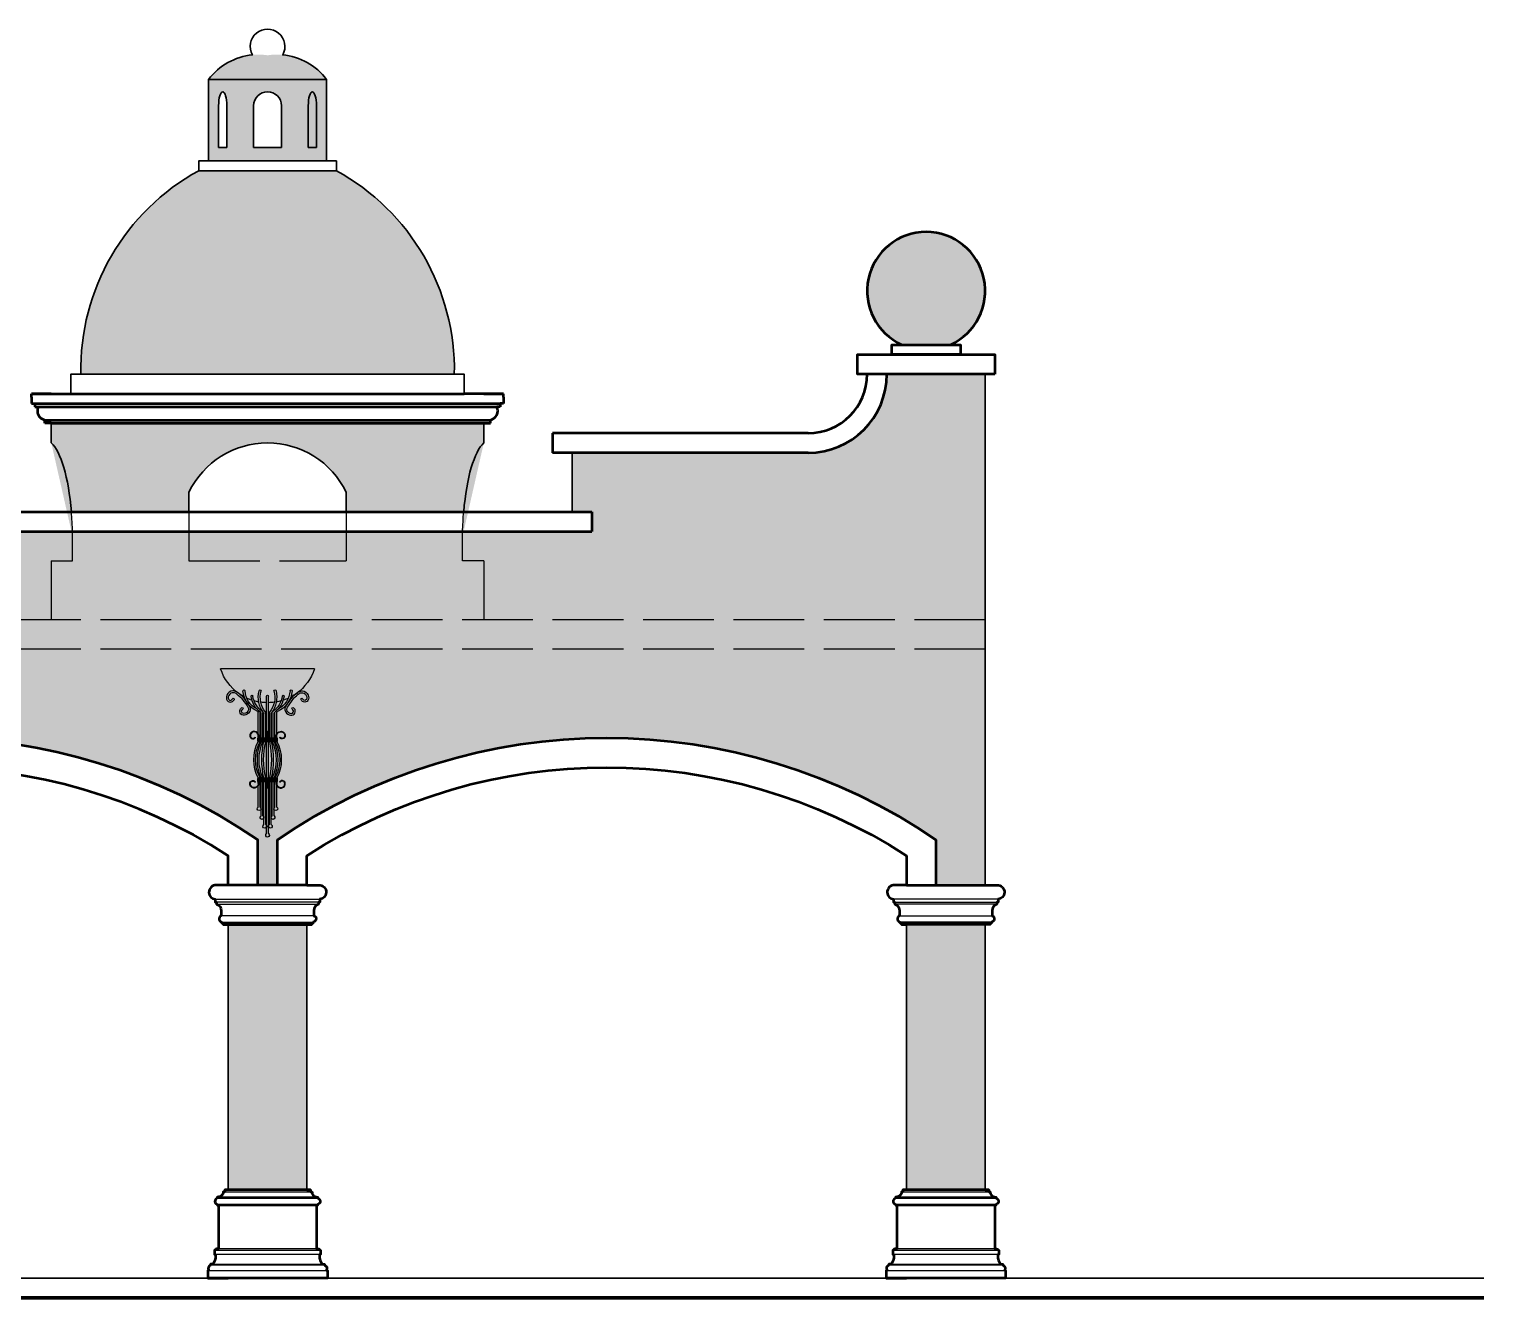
# Model space of a CAD drawing. Header units: metres. Extents: x -109 to 591, y -5 to 592.
# Drawn here: x 449.57 to 456.97, y 6.57 to 13.03 of the extents above; entities that cross this region are included whole.
import ezdxf

# ---------------------------------------------------------------- set-up
doc = ezdxf.new("R2010")
doc.units = ezdxf.units.M
doc.header["$LTSCALE"] = 0.03
doc.linetypes.add('ACAD_ISO02W100', pattern=[15, 12, -3])
for name, color, linetype, lineweight in [('HATCH SECCION', 8, 'Continuous', 5), ('Moldura con Espesor', 43, 'Continuous', 50), ('Muro', 7, 'Continuous', 70), ('Muro bajo', 7, 'Continuous', 30)]:
    doc.layers.add(name, color=color, linetype=linetype, lineweight=lineweight)
for name, color, linetype in [('Luminaria', 7, 'Continuous'), ('MOLDURA', 43, 'Continuous'), ('Proyeccion', 8, 'ACAD_ISO02W100')]:
    doc.layers.add(name, color=color, linetype=linetype)

# ---------------------------------------------------------------- blocks, each defined once
blk = doc.blocks.new('A$C18BB4888')
for p, q in [((5.941416247878806e-09, 1.153638934772388), (0.6442823249509786, 1.153638934772417)), ((0.3157911654461998, 0.680884239960335), (0.3157911654462566, 0.9666513198955329)), ((0.3284911654461951, 0.680884239960335), (0.3284911654462235, 0.9666513198955329)), ((0.2586411654462779, 0.7082343988385702), (0.2586411654463063, 0.8560377180292562)), ((0.27134116544633, 0.680884239960335), (0.27134116544633, 0.8572287904209617)), ((0.2776911654462992, 0.680884239960335), (0.2776911654462708, 0.8492372710784366)), ((0.2903911654462945, 0.6808842399603208), (0.2903911654462661, 0.8557785286315891)), ((0.2967411654462921, 0.6808842399603208), (0.2967411654462637, 0.8474928180446)), ((0.3094411654463158, 0.680884239960335), (0.309441165446259, 0.8519260237832498)), ((0.3348411654462211, 0.680884239960335), (0.3348411654462211, 0.8519260237833208)), ((0.347541165446188, 0.680884239960335), (0.347541165446188, 0.8474928180446852)), ((0.3538911654461572, 0.680884239960335), (0.3538911654461288, 0.8557724683408878)), ((0.366591165446124, 0.680884239960335), (0.366591165446124, 0.8492345255935589)), ((0.3729411654460932, 0.680884239960335), (0.3729411654460648, 0.8572285804600028)), ((0.3856411654460885, 0.7082343988383002), (0.3856411654460885, 0.8560377180292562)), ((0.3189661654462839, 0.6758256961918789), (0.3189661654462839, 0.7226350565145196)), ((0.3253161654462247, 0.6758256961918789), (0.3253161654462531, 0.7226350565145196)), ((0.2586411654462779, 0.680884239960335), (0.2586411654462779, 0.6946195137443425)), ((0.3189661654463123, 0.680884239960335), (0.2586411654463348, 0.6808842399603492)), ((0.3192406886230401, 0.6745342399603373), (0.2586411654463348, 0.6745342399603516)), ((0.3856411654461738, 0.6681842399603397), (0.2586411654463348, 0.6681842399603539)), ((0.3856411654461738, 0.6618342399603421), (0.2586411654463348, 0.6618342399603563)), ((0.3856411654461738, 0.6554842399603444), (0.2586411654463348, 0.6554842399603587)), ((0.3157911654461998, 0.4054842399603444), (0.3157911654461998, 0.6554842399603444)), ((0.3856411654461738, 0.6745342399603373), (0.3250416422694684, 0.6745342399603373)), ((0.3856411654461738, 0.680884239960335), (0.3253161654462247, 0.680884239960335)), ((0.3284911654461951, 0.4054842399603444), (0.3284911654461951, 0.6554842399603444)), ((0.3856411654460885, 0.680884239960335), (0.3856411654460885, 0.6946195137433904)), ((0.3856411654461738, 0.4054842399603444), (0.2586411654463348, 0.4054842399603302)), ((0.3856411654461738, 0.3991342399603468), (0.2586411654463348, 0.3991342399603326)), ((0.3856411654461738, 0.3927842399603492), (0.2586411654463348, 0.392784239960335)), ((0.3192406886230401, 0.3864342399603373), (0.2586411654463348, 0.3864342399603373)), ((0.2586411654463632, 0.3663489661770143), (0.2586411654463632, 0.3800842399603539)), ((0.3189661654463123, 0.3800842399603539), (0.2586411654463348, 0.3800842399603397)), ((0.2586411654463348, 0.2054842399603416), (0.2586411654463632, 0.3527340810823034)), ((0.2713411654462732, 0.2057290956440454), (0.27134116544633, 0.3800842399603539)), ((0.2776911654462992, 0.1454842399603393), (0.2776911654463277, 0.3800842399603539)), ((0.2903911654462092, 0.1457290956440289), (0.2903911654462945, 0.3800842399603539)), ((0.2967411654462637, 0.08548423996019494), (0.2967411654462637, 0.3800842399603539)), ((0.3094411654461737, 0.08572909564406928), (0.309441165446259, 0.3800842399603539)), ((0.3157911654462282, 0.02397226584660928), (0.3157911654461998, 0.3800842399603397)), ((0.3189661654462839, 0.3851427837288099), (0.3189661654462839, 0.3383334234061692)), ((0.3856411654461738, 0.3864342399603515), (0.3250416422694684, 0.3864342399603373)), ((0.3253161654462247, 0.3851427837288099), (0.3253161654462531, 0.3383334234061692)), ((0.3856411654461738, 0.3800842399603539), (0.3253161654462247, 0.3800842399603539)), ((0.3284911654461666, 0.02372741016290547), (0.3284911654461951, 0.3800842399603539)), ((0.3348411654461643, 0.08572909564404085), (0.3348411654462211, 0.3800842399603539)), ((0.3475411654461595, 0.08548423996035126), (0.3475411654462164, 0.3800842399603539)), ((0.3538911654461572, 0.1457290956440289), (0.3538911654461856, 0.3800842399603539)), ((0.3665911654460956, 0.1454842399602541), (0.3665911654460672, 0.3800842399603539)), ((0.3729411654461217, 0.205239384276652), (0.3729411654461217, 0.3800842399603539)), ((0.3856411654460601, 0.3663489661774832), (0.3856411654460601, 0.3800842399603539)), ((0.3856411654460601, 0.2054842399603416), (0.3856411654460601, 0.3527340810824882))]:
    blk.add_line(p, q)
for centre, radius, start, end in [((0.3221411654461974, 1.261855929456814), 0.3398320829256913, 198.5687629645578, 234.3147334475291), ((0.3221411654461974, 1.261855929456814), 0.3398320829256913, 305.6852665528232, 341.4312370354483), ((0.1604782917100067, 1.002711855103939), 0.00720887599450748, 3.953150250833259e-09, 190.5567208375564), ((0.3224818113387187, 1.017678757038837), 0.1698730201829537, 185.0546795659456, 246.5261884915437), ((0.3189925297638752, 1.013296739568034), 0.1516751540860333, 184.0017269750874, 242.2596000288567), ((0.4391885322619657, 0.960451822292157), 0.1804667659680022, 166.4572552969691, 217.1846545555153), ((0.2712436931279001, 1.002711855103925), 0.007504137054723969, 1.085030820355413e-10, 179.9999999996745), ((0.4331255685438009, 0.9571887957607856), 0.1609497904113962, 163.5702141860079, 218.9798956931044), ((0.2111567623486508, 0.9571887957607856), 0.1609497904113962, 321.0201043068956, 16.42978581399213), ((0.2050937986304859, 0.960451822292157), 0.1804667659680022, 322.8153454444847, 13.54274470303094), ((0.3730386377645516, 1.002711855103925), 0.007504137054723969, 3.25517704797266e-10, 179.9999999998915), ((0.321800519553733, 1.017678757038837), 0.1698730201829537, 293.4738115084563, 354.9453204340544), ((0.3252898011285765, 1.013296739568034), 0.1516751540860333, 297.7403999711433, 355.9982730249126), ((0.483804039182445, 1.002711855103939), 0.00720887599450748, 349.4432791624436, 179.9999999960469), ((0.08716769233575405, 0.9460678826952176), 0.006350000000007872, 326.6963731569064, 146.6963731564606), ((0.3221411654461974, 1.261855929456814), 0.3398320829256913, 234.3147334613965, 241.8933101000513), ((0.3221411654461974, 1.261855929456814), 0.3398320829256913, 245.0933860711731, 251.5800995590389), ((0.3745171641888021, 0.9887979250837162), 0.1672082525604495, 187.6111472735601, 233.5289539814255), ((0.2150430328098309, 0.9666513198955329), 0.006203685232579842, 0, 187.9062533990726), ((0.3757385543130738, 0.9899786381286617), 0.1561863981191126, 188.5895863590193, 235.6566639987963), ((0.3221411654461974, 1.261855929456814), 0.3398320829256913, 254.1904612983764, 259.8029711200484), ((0.3221411654461974, 1.261855929456814), 0.3398320829256913, 262.1178369849101, 268.9293260006799), ((0.3221411654462258, 0.9666513198955471), 0.006349999999969214, 0, 180), ((0.3221411654461974, 1.261855929456814), 0.3398320829256913, 271.0706739993298, 277.8821630150899), ((0.2685437765793779, 0.9899786381286617), 0.1561863981191126, 304.3433360012037, 351.4104136409807), ((0.2697651667036496, 0.9887979250837162), 0.1672082525604495, 306.4710460185745, 352.3888527264399), ((0.3221411654461974, 1.261855929456814), 0.3398320829256913, 280.1495124837722, 285.8095387016236), ((0.4292392980826207, 0.9666513198955329), 0.006203685232579842, 352.0937466009274, 180), ((0.3221411654462543, 1.261855929456814), 0.3398320829256913, 288.4199004409611, 294.7854935241788), ((0.3221411654462543, 1.261855929456814), 0.3398320829256913, 298.1066898999487, 305.6852665386035), ((0.3221411654461974, 1.261855929456814), 0.3398320829256913, 300.9037063436215, 305.6852665388388), ((0.5571146385567545, 0.9460678826952176), 0.006350000000007872, 33.30362684353939, 213.3036268430936), ((0.148579207581065, 0.8823007172383086), 0.006350000000007872, 311.6579878855268, 131.6579878850812), ((0.2522911654463087, 0.8560377180292562), 0.00635, 0, 66.56794365578162), ((0.2713411654463016, 0.8492372710784366), 0.00635, 0, 53.41541240985806), ((0.2840411654462685, 0.8557785286315891), 0.00635, 0, 55.63082469191292), ((0.2903911654462661, 0.8474928180446), 0.00635, 0, 37.74864273231748), ((0.3030911654462329, 0.8519260237832498), 0.00635, 0, 39.2500432747249), ((0.3411911654462187, 0.8519260237833208), 0.00635, 140.7499567252751, 180), ((0.3538911654461856, 0.8474928180446852), 0.00635, 142.2513572677839, 180), ((0.3602411654461264, 0.8557724683408878), 0.00635, 124.3933881745732, 180), ((0.3729411654461217, 0.8492345255935589), 0.00635, 126.6076776479176, 180), ((0.3919911654460861, 0.8560377180292562), 0.00635, 113.4320563442184, 180), ((0.4957031233114435, 0.8823007172383086), 0.006350000000007872, 48.34201211491884, 228.3420121144732), ((0.3221411654462543, 0.7226350565145196), 0.003174999999998818, 0, 180), ((0.4960354717712221, 0.5304842399603444), 0.2682928561767429, 152.2309467524051, 207.7690532475949), ((0.2365016100771982, 0.682567942671767), 0.002011842997613652, 316.0456920737553, 130.8648041237182), ((0.4960354717712221, 0.5304842399603444), 0.2571235720326722, 150.9123144672884, 209.0876855327033), ((0.5694822368816688, 0.5304842399603587), 0.3174382292185378, 156.8102546870692, 203.1897453129355), ((0.2586411654463063, 0.6777092399603504), 0.003174999999998818, 89.9999999994871, 270), ((0.2586411654463063, 0.6713592399603527), 0.003174999999998818, 90.00000000000001, 270.0000000005129), ((0.2586411654463063, 0.6650092399603551), 0.003174999999998818, 89.9999999994871, 270), ((0.2586411654463063, 0.6586592399603575), 0.003174999999998818, 90, 270.0000000005129), ((0.5694822368816688, 0.5304842399603587), 0.3058052094944161, 155.8732287341902, 204.1267712658097), ((0.8597006256090083, 0.5304842399603018), 0.5766700562598261, 167.4810952189992, 192.5189047809918), ((0.8597006256090083, 0.5304842399603018), 0.5642787196929628, 167.2015725619619, 192.7984274380263), ((0.3221411654462543, 0.6758256961918789), 0.003174999999998818, 180, 0), ((-0.2154182947164998, 0.5304842399603018), 0.5642787196929628, 347.2015725619738, 12.79842743803814), ((-0.2154182947164998, 0.5304842399603018), 0.5766700562598261, 347.4810952190081, 12.51890478100076), ((0.07480009401083976, 0.5304842399603587), 0.3058052094944161, 335.8732287341903, 24.12677126580975), ((0.07480009401083976, 0.5304842399603587), 0.3174382292185378, 336.8102546870645, 23.18974531293081), ((0.1482468591212864, 0.5304842399603444), 0.2571235720325907, 330.9123144672373, 29.08768553275987), ((0.3856411654462022, 0.6777092399603504), 0.003174999999998818, 270, 90.00000000051288), ((0.3856411654462022, 0.6713592399603527), 0.003174999999998818, 269.9999999994872, 89.99999999999999), ((0.3856411654462022, 0.6650092399603551), 0.003174999999998818, 270, 90.00000000051288), ((0.3856411654462022, 0.6586592399603575), 0.003174999999998818, 269.9999999994872, 90), ((0.1482468591212864, 0.5304842399603444), 0.2682928561767429, 332.2309467524051, 27.76905324759487), ((0.4077807208153104, 0.682567942671767), 0.002011842997613652, 49.13519587628181, 223.9543079262447), ((0.2586411654463063, 0.4023092399603314), 0.003174999999998818, 89.9999999994871, 270), ((0.3856411654462022, 0.4023092399603314), 0.003174999999998818, 270, 90.00000000051287), ((0.2365016100771982, 0.3784005372489219), 0.002011842997613652, 229.1351958762818, 43.95430792624474), ((0.2586411654463063, 0.3959592399603338), 0.003174999999998818, 90.00000000000001, 270.0000000005129), ((0.2586411654463063, 0.3896092399603361), 0.003174999999998818, 89.9999999994871, 270), ((0.2586411654463063, 0.3832592399603385), 0.003174999999998818, 90.00000000000001, 270.0000000005129), ((0.3221411654462543, 0.3851427837288099), 0.003174999999998818, 0, 180), ((0.3221411654462543, 0.3383334234061692), 0.003174999999998818, 180, 0), ((0.3856411654462022, 0.3959592399603338), 0.003174999999998818, 269.9999999994872, 90.00000000000001), ((0.3856411654462022, 0.3896092399603361), 0.003174999999998818, 270, 90.00000000051287), ((0.3856411654462022, 0.3832592399603385), 0.003174999999998818, 269.9999999994872, 90.00000000000001), ((0.4077807208153104, 0.3784005372489219), 0.002011842997613652, 136.0456920737553, 310.8648041237182), ((0.2652133273686843, 0.1940837316308546), 0.01315921359750405, 119.9625770768719, 62.24647164042638), ((0.3795133273684712, 0.1938388759471508), 0.01315921359750405, 119.9625770768719, 62.24647164042638), ((0.2842633273686488, 0.1340837316308381), 0.01315921359750405, 119.9625770768719, 62.24647164042638), ((0.3600190035237176, 0.1340837316308381), 0.01315921359750405, 117.7535283595736, 60.03742292312806), ((0.3033133273686133, 0.07408373163086424), 0.01315921359750405, 119.9625770768719, 62.24647164042638), ((0.3219190035237887, 0.01232690183341845), 0.01315921359750405, 117.7535283595736, 60.03742292312806), ((0.3409690035237816, 0.07408373163086424), 0.01315921359750405, 117.7535283595736, 60.03742292312806)]:
    blk.add_arc(centre, radius, start, end)
for points, knots in [([(0.1515550437732145, 0.96241990342142), (0.1136018127011198, 0.9967292011451008), (0.09802903859667822, 1.004641164639352), (0.06573883055162355, 1.001724029145961), (0.04953090836585261, 0.9899794768513317), (0.03815790746790526, 0.962485438801238), (0.03716471949903166, 0.9488390293660984), (0.05098273875913151, 0.9282017061058667), (0.06488340122626823, 0.9233462630876801), (0.08443720960619316, 0.9301782772235754), (0.08954596431354389, 0.9381230669960985), (0.09247484838599007, 0.942581251849063)], [0.1250460074207865, 0.1250460074207865, 0.1250460074207865, 0.1250460074207865, 0.1563528944473598, 0.1563528944473598, 0.1927495092456728, 0.1927495092456728, 0.2170838350303426, 0.2170838350303426, 0.2339431081285127, 0.2339431081285127, 0.2493057313479559, 0.2493057313479559, 0.2493057313479559, 0.2493057313479559]), ([(0.492727287119294, 0.96241990342142), (0.5306805181913887, 0.9967292011451008), (0.5462532922958303, 1.004641164639352), (0.578543500340885, 1.001724029145961), (0.5947514225266559, 0.9899794768513317), (0.6061244234246033, 0.962485438801238), (0.6071176113934769, 0.9488390293660984), (0.593299592133377, 0.9282017061058667), (0.5793989296662403, 0.9233462630876801), (0.5598451212863154, 0.9301782772235754), (0.5547363665789646, 0.9381230669960985), (0.5518074825065185, 0.942581251849063)], [0.1250460074207865, 0.1250460074207865, 0.1250460074207865, 0.1250460074207865, 0.1563528944473598, 0.1563528944473598, 0.1927495092456728, 0.1927495092456728, 0.2170838350303426, 0.2170838350303426, 0.2339431081285127, 0.2339431081285127, 0.2493057313479559, 0.2493057313479559, 0.2493057313479559, 0.2493057313479559]), ([(0.1428957241741671, 0.9526315828639156), (0.1096046027885507, 0.9812062862047668), (0.0983168581466316, 0.9923950112040671), (0.06571408540600032, 0.9915442069602847), (0.04636231561141813, 0.9603568502952129), (0.05866261594192679, 0.9369218117337965), (0.0745676842982732, 0.9384537388235543), (0.07926902279049841, 0.9456098554657757), (0.08186053628534751, 0.9495545135413437)], [0.1248612057614942, 0.1248612057614942, 0.1248612057614942, 0.1248612057614942, 0.1381195632415915, 0.1693141389976421, 0.2085551819168633, 0.2246462057080703, 0.2357126889454584, 0.2493057313479559, 0.2493057313479559, 0.2493057313479559, 0.2493057313479559]), ([(0.1515550437732145, 0.96241990342142), (0.190909248874874, 0.9138381115399881), (0.2012216864926017, 0.8909823188730428), (0.2067582582289731, 0.8691858088967166), (0.1974932643288128, 0.8514434545373462), (0.171943422427745, 0.8361963939499901), (0.1585861287060482, 0.8332309905632087), (0.1361601120507032, 0.843903878859777), (0.1293364967029902, 0.8569515613173735), (0.1332549419661859, 0.877290529482778), (0.140373148261574, 0.883499410084454), (0.1443584724129607, 0.8870449658238897)], [0.1396701863843539, 0.1396701863843539, 0.1396701863843539, 0.1396701863843539, 0.1563528944473598, 0.1563528944473598, 0.1927495092456728, 0.1927495092456728, 0.2170838350303426, 0.2170838350303426, 0.2339431081285127, 0.2339431081285127, 0.2493057313479559, 0.2493057313479559, 0.2493057313479559, 0.2493057313479559]), ([(0.1428957241741671, 0.9526315828639156), (0.1937950910980533, 0.8864923097550843), (0.1930704298664239, 0.8646262445966215), (0.1686453623954378, 0.8440044668260072), (0.1436718356636106, 0.8527692476659183), (0.1428765799811913, 0.8687281188173586), (0.1492736777743744, 0.8744193163046816), (0.1527999427491125, 0.8775564686528696)], [0.1492872402351121, 0.1492872402351121, 0.1492872402351121, 0.1492872402351121, 0.1693141389976421, 0.2085551819168633, 0.2246462057080703, 0.2357126889454584, 0.2493057313479559, 0.2493057313479559, 0.2493057313479559, 0.2493057313479559]), ([(0.492727287119294, 0.96241990342142), (0.4533730820176345, 0.9138381115399881), (0.4430606443999068, 0.8909823188730428), (0.4375240726635354, 0.8691858088967166), (0.4467890665636958, 0.8514434545373462), (0.4723389084647636, 0.8361963939499901), (0.4856962021864604, 0.8332309905632087), (0.5081222188418053, 0.843903878859777), (0.5149458341895183, 0.8569515613173735), (0.5110273889263226, 0.877290529482778), (0.5039091826309345, 0.883499410084454), (0.4999238584795478, 0.8870449658238897)], [0.1396701863843539, 0.1396701863843539, 0.1396701863843539, 0.1396701863843539, 0.1563528944473598, 0.1563528944473598, 0.1927495092456728, 0.1927495092456728, 0.2170838350303426, 0.2170838350303426, 0.2339431081285127, 0.2339431081285127, 0.2493057313479559, 0.2493057313479559, 0.2493057313479559, 0.2493057313479559]), ([(0.5013866067183415, 0.9526315828639156), (0.4504872397944553, 0.8864923097550843), (0.4512119010260847, 0.8646262445966215), (0.4756369684970707, 0.8440044668260072), (0.5006104952288979, 0.8527692476659183), (0.5014057509113172, 0.8687281188173586), (0.4950086531181341, 0.8744193163046816), (0.4914823881433961, 0.8775564686528696)], [0.1492872402351121, 0.1492872402351121, 0.1492872402351121, 0.1492872402351121, 0.1693141389976421, 0.2085551819168633, 0.2246462057080703, 0.2357126889454584, 0.2493057313479559, 0.2493057313479559, 0.2493057313479559, 0.2493057313479559]), ([(0.5013866067183415, 0.9526315828639156), (0.5346777281039579, 0.9812062862047668), (0.5459654727458769, 0.9923950112040671), (0.5785682454865082, 0.9915442069602847), (0.5979200152810904, 0.9603568502952129), (0.5856197149505817, 0.9369218117337965), (0.5697146465942353, 0.9384537388235543), (0.5650133081020101, 0.9456098554657757), (0.562421794607161, 0.9495545135413437)], [0.1248612057614942, 0.1248612057614942, 0.1248612057614942, 0.1248612057614942, 0.1381195632415915, 0.1693141389976421, 0.2085551819168633, 0.2246462057080703, 0.2357126889454584, 0.2493057313479559, 0.2493057313479559, 0.2493057313479559, 0.2493057313479559]), ([(0.2060780198707732, 0.7133645174296817), (0.2034261328556113, 0.709901522701756), (0.2014819964137189, 0.7059261792346376), (0.199962034419201, 0.6991517649224477), (0.1998167875117645, 0.6964803060591862), (0.2010145370422833, 0.6891779571780035)], [0.9483070269723219, 0.9483070269723219, 0.9483070269723219, 0.9483070269723219, 0.981958891346564, 0.981958891346564, 1.002496833477498, 1.002496833477498, 1.002496833477498, 1.002496833477498]), ([(0.2629038712727549, 0.6808842399603492), (0.2638790564908504, 0.6906830219052154), (0.2627515227115396, 0.7011534421459373), (0.2516789104410009, 0.7206202241201822), (0.2390441990808938, 0.7271381705444924), (0.2201589173942295, 0.7248012181507022), (0.2139956784485264, 0.7215729869514149), (0.2060780198707732, 0.7133645174296817)], [0.7004777115061076, 0.7004777115061076, 0.7004777115061076, 0.7004777115061076, 0.7876598202077238, 0.7876598202077238, 0.8848093557771439, 0.8848093557771439, 0.936097768404152, 0.936097768404152, 0.936097768404152, 0.936097768404152]), ([(0.2588667733453747, 0.6808842399605339), (0.2593495534090096, 0.6853539269313416), (0.2593833893402859, 0.6979332479741487), (0.2499134533346705, 0.7208202388557083), (0.225052297226199, 0.7240763629344826), (0.2142470951930022, 0.7163962407750688), (0.2089641828026743, 0.7106352321611098)], [0.6992514118858363, 0.6992514118858363, 0.6992514118858363, 0.6992514118858363, 0.7420628813958074, 0.8201826871520215, 0.9085975977620355, 0.9356141060679639, 0.9356141060679639, 0.9356141060679639, 0.9356141060679639]), ([(0.3813784596197536, 0.6808842399603492), (0.3804032744016581, 0.6906830219052154), (0.381530808180969, 0.7011534421459373), (0.3926034204515076, 0.7206202241201822), (0.4052381318116147, 0.7271381705444924), (0.424123413498279, 0.7248012181507022), (0.4302866524439821, 0.7215729869514149), (0.4382043110217353, 0.7133645174296817)], [0.7004777115061076, 0.7004777115061076, 0.7004777115061076, 0.7004777115061076, 0.7876598202077238, 0.7876598202077238, 0.8848093557771439, 0.8848093557771439, 0.936097768404152, 0.936097768404152, 0.936097768404152, 0.936097768404152]), ([(0.3854155575471339, 0.6808842399605339), (0.384932777483499, 0.6853539269313416), (0.3848989415522226, 0.6979332479741487), (0.394368877557838, 0.7208202388557083), (0.4192300336663095, 0.7240763629344826), (0.4300352356995063, 0.7163962407750688), (0.4353181480898343, 0.7106352321611098)], [0.6992514118858363, 0.6992514118858363, 0.6992514118858363, 0.6992514118858363, 0.7420628813958074, 0.8201826871520215, 0.9085975977620355, 0.9356141060679639, 0.9356141060679639, 0.9356141060679639, 0.9356141060679639]), ([(0.4382043110217353, 0.7133645174296817), (0.4408561980368972, 0.709901522701756), (0.4428003344787896, 0.7059261792346376), (0.4443202964733075, 0.6991517649224477), (0.4444655433807441, 0.6964803060591862), (0.4432677938502252, 0.6891779571780035)], [0.9483070269723219, 0.9483070269723219, 0.9483070269723219, 0.9483070269723219, 0.981958891346564, 0.981958891346564, 1.002496833477498, 1.002496833477498, 1.002496833477498, 1.002496833477498]), ([(0.2010145370422265, 0.6891779571780035), (0.2024829084807607, 0.6842662105054558), (0.205461517377671, 0.6797827275007648), (0.2149028396799508, 0.6731602415078157), (0.2217871639864484, 0.6714510586213862), (0.2319290637549329, 0.6752821536825024), (0.2350710143769277, 0.6784438419186927), (0.2379499228661928, 0.6811715536456262)], [1.014769211935689, 1.014769211935689, 1.014769211935689, 1.014769211935689, 1.054340115747797, 1.054340115747797, 1.100038752857406, 1.100038752857406, 1.135188886413548, 1.135188886413548, 1.135188886413548, 1.135188886413548]), ([(0.2047989045404108, 0.6901607625698887), (0.2058834772339253, 0.6866481979563162), (0.2106413811069388, 0.6792068750792453), (0.2248117590654317, 0.674260666570575), (0.231829697328692, 0.6809100312763121), (0.2351853087204461, 0.6840894100507029)], [1.01532494845942, 1.01532494845942, 1.01532494845942, 1.01532494845942, 1.04950312454725, 1.094218432151796, 1.135188886413548, 1.135188886413548, 1.135188886413548, 1.135188886413548]), ([(0.443267793850282, 0.6891779571780035), (0.4417994224117479, 0.6842662105054558), (0.4388208135148375, 0.6797827275007648), (0.4293794912125577, 0.6731602415078157), (0.4224951669060601, 0.6714510586213862), (0.4123532671375756, 0.6752821536825024), (0.4092113165155808, 0.6784438419186927), (0.4063324080263158, 0.6811715536456262)], [1.014769211935689, 1.014769211935689, 1.014769211935689, 1.014769211935689, 1.054340115747797, 1.054340115747797, 1.100038752857406, 1.100038752857406, 1.135188886413548, 1.135188886413548, 1.135188886413548, 1.135188886413548]), ([(0.4394834263520977, 0.6901607625698887), (0.4383988536585832, 0.6866481979563162), (0.4336409497855698, 0.6792068750792453), (0.4194705718270768, 0.674260666570575), (0.4124526335638166, 0.6809100312763121), (0.4090970221720625, 0.6840894100507029)], [1.01532494845942, 1.01532494845942, 1.01532494845942, 1.01532494845942, 1.04950312454725, 1.094218432151796, 1.135188886413548, 1.135188886413548, 1.135188886413548, 1.135188886413548]), ([(0.2060780198707732, 0.3476039624910072), (0.2034261328556113, 0.3510669572189329), (0.2014819964137189, 0.3550423006860512), (0.199962034419201, 0.3618167149982412), (0.1998167875117645, 0.3644881738615027), (0.2010145370422833, 0.3717905227426854)], [0.9483070269723219, 0.9483070269723219, 0.9483070269723219, 0.9483070269723219, 0.981958891346564, 0.981958891346564, 1.002496833477498, 1.002496833477498, 1.002496833477498, 1.002496833477498]), ([(0.2010145370422265, 0.3717905227426854), (0.2024829084807607, 0.3767022694152331), (0.205461517377671, 0.381185752419924), (0.2149028396799508, 0.3878082384128732), (0.2217871639864484, 0.3895174212993027), (0.2319290637549329, 0.3856863262381864), (0.2350710143769277, 0.3825246380019962), (0.2379499228661928, 0.3797969262750627)], [1.014769211935689, 1.014769211935689, 1.014769211935689, 1.014769211935689, 1.054340115747797, 1.054340115747797, 1.100038752857406, 1.100038752857406, 1.135188886413548, 1.135188886413548, 1.135188886413548, 1.135188886413548]), ([(0.2047989045404108, 0.3708077173508002), (0.2058834772339253, 0.3743202819643727), (0.2106413811069388, 0.3817616048414436), (0.2248117590654317, 0.3867078133501138), (0.231829697328692, 0.3800584486443768), (0.2351853087204461, 0.376879069869986)], [1.01532494845942, 1.01532494845942, 1.01532494845942, 1.01532494845942, 1.04950312454725, 1.094218432151796, 1.135188886413548, 1.135188886413548, 1.135188886413548, 1.135188886413548]), ([(0.2629038712727549, 0.3800842399603397), (0.2638790564908504, 0.3702854580154735), (0.2627515227115396, 0.3598150377747515), (0.2516789104410009, 0.3403482558005066), (0.2390441990808938, 0.3338303093761965), (0.2201589173942295, 0.3361672617699867), (0.2139956784485264, 0.339395492969274), (0.2060780198707732, 0.3476039624910072)], [0.7004777115061076, 0.7004777115061076, 0.7004777115061076, 0.7004777115061076, 0.7876598202077238, 0.7876598202077238, 0.8848093557771439, 0.8848093557771439, 0.936097768404152, 0.936097768404152, 0.936097768404152, 0.936097768404152]), ([(0.2588667733453747, 0.3800842399601549), (0.2593495534090096, 0.3756145529893473), (0.2593833893402859, 0.3630352319465402), (0.2499134533346705, 0.3401482410649805), (0.225052297226199, 0.3368921169862062), (0.2142470951930022, 0.3445722391456201), (0.2089641828026743, 0.3503332477595791)], [0.6992514118858363, 0.6992514118858363, 0.6992514118858363, 0.6992514118858363, 0.7420628813958074, 0.8201826871520215, 0.9085975977620355, 0.9356141060679639, 0.9356141060679639, 0.9356141060679639, 0.9356141060679639]), ([(0.3813784596197536, 0.3800842399603397), (0.3804032744016581, 0.3702854580154735), (0.381530808180969, 0.3598150377747515), (0.3926034204515076, 0.3403482558005066), (0.4052381318116147, 0.3338303093761965), (0.424123413498279, 0.3361672617699867), (0.4302866524439821, 0.339395492969274), (0.4382043110217353, 0.3476039624910072)], [0.7004777115061076, 0.7004777115061076, 0.7004777115061076, 0.7004777115061076, 0.7876598202077238, 0.7876598202077238, 0.8848093557771439, 0.8848093557771439, 0.936097768404152, 0.936097768404152, 0.936097768404152, 0.936097768404152]), ([(0.3854155575471339, 0.3800842399601549), (0.384932777483499, 0.3756145529893473), (0.3848989415522226, 0.3630352319465402), (0.394368877557838, 0.3401482410649805), (0.4192300336663095, 0.3368921169862062), (0.4300352356995063, 0.3445722391456201), (0.4353181480898343, 0.3503332477595791)], [0.6992514118858363, 0.6992514118858363, 0.6992514118858363, 0.6992514118858363, 0.7420628813958074, 0.8201826871520215, 0.9085975977620355, 0.9356141060679639, 0.9356141060679639, 0.9356141060679639, 0.9356141060679639]), ([(0.443267793850282, 0.3717905227426854), (0.4417994224117479, 0.3767022694152331), (0.4388208135148375, 0.381185752419924), (0.4293794912125577, 0.3878082384128732), (0.4224951669060601, 0.3895174212993027), (0.4123532671375756, 0.3856863262381864), (0.4092113165155808, 0.3825246380019962), (0.4063324080263158, 0.3797969262750627)], [1.014769211935689, 1.014769211935689, 1.014769211935689, 1.014769211935689, 1.054340115747797, 1.054340115747797, 1.100038752857406, 1.100038752857406, 1.135188886413548, 1.135188886413548, 1.135188886413548, 1.135188886413548]), ([(0.4394834263520977, 0.3708077173508002), (0.4383988536585832, 0.3743202819643727), (0.4336409497855698, 0.3817616048414436), (0.4194705718270768, 0.3867078133501138), (0.4124526335638166, 0.3800584486443768), (0.4090970221720625, 0.376879069869986)], [1.01532494845942, 1.01532494845942, 1.01532494845942, 1.01532494845942, 1.04950312454725, 1.094218432151796, 1.135188886413548, 1.135188886413548, 1.135188886413548, 1.135188886413548]), ([(0.4382043110217353, 0.3476039624910072), (0.4408561980368972, 0.3510669572189329), (0.4428003344787896, 0.3550423006860512), (0.4443202964733075, 0.3618167149982412), (0.4444655433807441, 0.3644881738615027), (0.4432677938502252, 0.3717905227426854)], [0.9483070269723219, 0.9483070269723219, 0.9483070269723219, 0.9483070269723219, 0.981958891346564, 0.981958891346564, 1.002496833477498, 1.002496833477498, 1.002496833477498, 1.002496833477498])]:
    blk.add_open_spline(points, degree=3, knots=knots)
for points in [[(0.2089641828027027, 0.7106352321610814), (0.2055721781579791, 0.7059569695478416), (0.2036259989855296, 0.7003156909290738), (0.2047989045403824, 0.6901607625698887)], [(0.4353181480898058, 0.7106352321610814), (0.4387101527345294, 0.7059569695478416), (0.4406563319069789, 0.7003156909290738), (0.4394834263521261, 0.6901607625698887)], [(0.2089641828027027, 0.3503332477596075), (0.2055721781579791, 0.3550115103728473), (0.2036259989855296, 0.3606527889916151), (0.2047989045403824, 0.3708077173508002)], [(0.4353181480898058, 0.3503332477596075), (0.4387101527345294, 0.3550115103728473), (0.4406563319069789, 0.3606527889916151), (0.4394834263521261, 0.3708077173508002)]]:
    blk.add_open_spline(points, degree=3)

msp = doc.modelspace()

# ---------------------------------------------------------------- hatches: boundary and pattern name
at = {"layer": 'HATCH SECCION'}
for color, points in [(43, [(450.4874290298371, 12.77490541894149), (451.0874290298371, 12.77490541894149, 0.2747127682236241), (450.7874290298321, 12.8973033603507, 0.2747127682254671)]), (43, [(450.4374290298371, 12.31021806442493, 0.2790435272035329), (449.8374290298371, 11.27490541894149), (451.7374290298371, 11.27490541894149, 0.279043527203526), (451.1374290298371, 12.31021806442492)]), (53, [(454.0139976815072, 11.42490541894159), (454.2608603781671, 11.42490541894159, 4.645751311060449)]), (31, [(450.737429029837, 8.905267101369368), (450.737429029837, 8.674890054315597), (450.8374290298373, 8.674888533642076), (450.8374290298373, 8.905267101369368, -0.3097581654508229), (454.1874290298371, 8.905267101369368), (454.1874290298371, 8.67488853364223), (454.4374290298371, 8.674892335326037), (454.4374290298372, 11.27490541894159), (453.9374290298371, 11.27490541894159, -0.4142135623730873), (453.537429029837, 10.87490541894159), (452.3374290298371, 10.87490541894159), (452.337429029837, 10.57490541894154), (452.4374290298371, 10.57490541894154), (452.4374290298369, 10.47490541894159), (449.1374290298371, 10.47490541894159), (449.1374290298371, 10.57490541894159), (449.2374290298371, 10.57490541894159), (449.2374290298371, 10.87490541894159), (448.0374290298371, 10.87490541894159, -0.4142135623730873), (447.6374290298371, 11.27490541894159), (447.1374290298371, 11.27490541894159), (447.1374290298372, 8.674892335326035), (447.3874290298372, 8.674888533642232), (447.3874290298372, 8.905267101369368, -0.3097581654508229)]), (31, [(450.5874290298374, 7.124905418941247), (450.9874290298373, 7.124905418940739), (450.9874290298374, 8.474904671068305), (450.5874290298374, 8.474893083198918)]), (31, [(454.4374290298371, 8.474893083199072), (454.037429029837, 8.474904671068462), (454.0374290298371, 7.124905418941502), (454.4374290298372, 7.124905418940994)])]:
    msp.add_hatch(color=color, dxfattribs=at).paths.add_polyline_path(points)
h = msp.add_hatch(color=43, dxfattribs=at)
h.paths.add_polyline_path([(450.4874290298371, 12.77490541894149), (450.4874290298371, 12.36021806442496), (451.087429029837, 12.36021806442497), (451.0874290298372, 12.77490541894149)])
h.paths.add_polyline_path([(450.8582113509402, 12.6408119618551), (450.8582113509402, 12.428464998546), (450.716646708734, 12.42846499854599), (450.7166467087341, 12.64081196185511, -1)], flags=16)
edge = h.paths.add_edge_path(flags=16)
edge.add_line((450.5801972326187, 12.64081196185511), (450.5801972326188, 12.428464998546))
edge.add_line((450.5801972326188, 12.428464998546), (450.5386181561547, 12.428464998546))
edge.add_line((450.5386181561547, 12.428464998546), (450.5386181561545, 12.64081196185501))
edge.add_ellipse((450.5594076943867, 12.64081196185511), major_axis=(0, 0.07078232110303162), ratio=0.2937108858270449, start_angle=270, end_angle=450, ccw=False)
h = msp.add_hatch(color=31, dxfattribs=at)
edge = h.paths.add_edge_path()
edge.add_arc((450.7874290298371, 10.47990541894155), 0.445000000000001, 25.989233583823705, 154.0107664161771, ccw=False)
edge.add_line((451.1874290298371, 10.67490541894148), (451.1874290298371, 10.57490541894156))
edge.add_line((451.1874290298371, 10.57490541894156), (451.7852014347566, 10.57490541894155))
edge.add_ellipse((451.927061110015, 10.39846252348596), major_axis=(-0.005527743562577471, 0.5414388792999488), ratio=0.2738503675448407, start_angle=13.357044523993409, end_angle=70.82112497876949, ccw=False)
edge.add_line((451.8874290298372, 10.92490541894153), (451.8874290298373, 11.02490541894152))
edge.add_line((451.8874290298373, 11.02490541894152), (449.6874290298369, 11.0249054189415))
edge.add_line((449.6874290298369, 11.0249054189415), (449.6874290298371, 10.92490541894142))
edge.add_ellipse((449.6477969496592, 10.39846252348596), major_axis=(0.005527743562577471, 0.5414388792999488), ratio=0.2738503675448407, start_angle=289.1788750212305, end_angle=346.6429554760066, ccw=False)
edge.add_line((449.7896566249177, 10.57490541894158), (450.387429029837, 10.57490541894157))
edge.add_line((450.387429029837, 10.57490541894157), (450.3874290298371, 10.67490541894147))

# ---------------------------------------------------------------- linework, layer by layer
at = {"layer": 'MOLDURA'}
for p, q in [((450.5210022737285, 8.603090796827885), (451.0538557859461, 8.603103880443328)), ((451.0471499403002, 8.588063085652962), (450.5277081193743, 8.588050002037406)), ((454.503855785946, 8.603090796828042), (453.9710022737283, 8.603103880443484)), ((453.9777081193743, 8.588063085653118), (454.4971499403001, 8.588050002037562)), ((450.5277081193743, 8.578846060065715), (451.0471499403002, 8.578859143681157)), ((451.0228694760767, 8.519685355130505), (450.5519885835978, 8.519672271514949)), ((454.4971499403001, 8.578846060065871), (453.9777081193743, 8.578859143681314)), ((454.0019885835977, 8.519685355130662), (454.4728694760767, 8.519672271515105)), ((450.5549856394448, 8.487458055591063), (451.0198724202297, 8.487471139206619)), ((451.0132447534566, 8.481184943588701), (450.5616133062179, 8.481171859973145)), ((454.4698724202296, 8.487458055591219), (454.0049856394447, 8.487471139206775)), ((454.0116133062178, 8.481184943588858), (454.4632447534565, 8.481171859973301)), ((450.5693895163824, 7.114831322885182), (451.0054685432922, 7.11483132288463)), ((454.0193895163821, 7.114831322885436), (454.4554685432918, 7.114831322884884)), ((450.5309455263337, 7.081603551249062), (451.043912533341, 7.081603551248509)), ((451.0417360666084, 7.050502073087092), (450.5331219930663, 7.050502073087644)), ((451.0403801943428, 7.087878355167778), (450.5344778653319, 7.08787835516833)), ((450.5379038300907, 7.044904503366896), (451.036954229584, 7.044904503366343)), ((453.9809455263334, 7.081603551249316), (454.4939125333406, 7.081603551248763)), ((454.491736066608, 7.050502073087346), (453.9831219930659, 7.050502073087898)), ((454.4903801943424, 7.087878355168032), (453.9844778653315, 7.087878355168584)), ((453.9879038300903, 7.04490450336715), (454.4869542295836, 7.044904503366597)), ((450.521966280059, 6.818435110723756), (451.0528917796157, 6.818435110723204)), ((451.036954229584, 6.825052345592031), (450.5379038300907, 6.825052345592583)), ((453.9719662800587, 6.81843511072401), (454.5028917796153, 6.818435110723458)), ((454.4869542295836, 6.825052345592285), (453.9879038300903, 6.825052345592837)), ((451.0768024900772, 6.740851838597042), (450.4980555695975, 6.740851838597594)), ((450.5080749990797, 6.746838216349518), (451.066783060595, 6.746838216348966)), ((451.0518549900849, 6.796093541535516), (450.5230030695897, 6.796093541536068)), ((454.5268024900769, 6.740851838597296), (453.9480555695971, 6.740851838597848)), ((453.9580749990794, 6.746838216349772), (454.5167830605946, 6.74683821634922)), ((454.5018549900846, 6.79609354153577), (453.9730030695894, 6.796093541536322)), ((450.4868727552234, 6.714923672439257), (451.0879853044513, 6.714923672438704)), ((453.936872755223, 6.714923672439511), (454.5379853044509, 6.714923672438958))]:
    msp.add_line(p, q, dxfattribs=at)
at = {"layer": 'Moldura con Espesor'}
for p, q in [((454.4374290298372, 11.27490541894159), (453.8374290298372, 11.27490541894159)), ((449.5874290298372, 11.17490541894148), (449.6874290298371, 11.1749054189415)), ((449.6874290298372, 11.17490541894145), (449.5874290298372, 11.17490541894144)), ((449.5874290298372, 11.15823875227484), (449.5874290298372, 11.1749054189415)), ((449.5874290298372, 11.1749054189415), (449.6874290298371, 11.1749054189415)), ((449.6874290298371, 11.1749054189415), (449.7874290298371, 11.1749054189415)), ((449.7874290298371, 11.17490541894148), (451.7874290298371, 11.17490541894147)), ((451.8874290298371, 11.1749054189415), (451.7874290298371, 11.17490541894147)), ((451.9874290298371, 11.17490541894148), (451.8874290298371, 11.1749054189415)), ((451.8874290298371, 11.17490541894145), (451.9874290298371, 11.17490541894144)), ((451.9874290298371, 11.1749054189415), (451.8874290298371, 11.1749054189415)), ((451.9874290298371, 11.15823875227484), (451.9874290298371, 11.1749054189415)), ((449.5874290298372, 11.15823875227484), (449.5874290298372, 11.12490541894151)), ((449.5874290298372, 11.12490541894151), (449.6040956965038, 11.12490541894151)), ((449.6040956965038, 11.1249054189415), (451.9707623631704, 11.1249054189415)), ((449.6040956965038, 11.12490541894151), (449.6040956965038, 11.10823875227485)), ((449.6040956965038, 11.10823875227485), (449.6207623631705, 11.10823875227485)), ((449.6207623631705, 11.10823875227483), (451.9540956965038, 11.10823875227482)), ((451.9707623631704, 11.10823875227485), (451.9540956965038, 11.10823875227485)), ((451.9874290298371, 11.12490541894151), (451.9707623631704, 11.12490541894151)), ((451.9707623631704, 11.12490541894151), (451.9707623631704, 11.10823875227485)), ((451.9874290298371, 11.15823875227484), (451.9874290298371, 11.12490541894151)), ((449.6540956965038, 11.04157208560817), (451.9207623631705, 11.04157208560817)), ((449.6540956965038, 11.02490541894152), (449.6540956965038, 11.04157208560818)), ((451.9207623631705, 11.02490541894152), (451.9207623631705, 11.04157208560818)), ((449.6874290298371, 11.02490541894152), (449.6540956965038, 11.02490541894152)), ((449.687429029837, 11.0249054189415), (451.8874290298372, 11.02490541894152)), ((451.8874290298372, 11.02490541894152), (451.9207623631705, 11.02490541894152)), ((453.537429029837, 10.97490541894159), (452.237429029837, 10.97490541894159)), ((452.237429029837, 10.97490541894159), (452.2374290298371, 10.87490541894159)), ((453.537429029837, 10.87490541894159), (452.2374290298371, 10.87490541894159)), ((449.1374290298371, 10.5749054189416), (452.4374290298371, 10.57490541894154)), ((452.4374290298371, 10.57490541894159), (452.437429029837, 10.47490541894159)), ((449.1374290298371, 10.47490541894159), (452.437429029837, 10.47490541894159)), ((450.9874290298373, 8.674886252631794), (450.5874290298372, 8.674892335325879)), ((454.0374290298371, 8.67488625263195), (454.4374290298372, 8.674892335326035)), ((450.5616133062179, 8.474892335325833), (451.0132447534566, 8.47490541894139)), ((454.4632447534565, 8.47489233532599), (454.0116133062178, 8.474905418941546)), ((451.0054685432922, 7.124905418940717), (450.5693895163824, 7.124905418941269)), ((454.4554685432918, 7.124905418940971), (454.0193895163821, 7.124905418941523)), ((451.0916293792572, 6.674905418940671), (450.4832286804174, 6.674905418940087)), ((454.5416293792568, 6.674905418940925), (453.9332286804171, 6.674905418940341))]:
    msp.add_line(p, q, dxfattribs=at)
for points in [[(454.3124290298372, 11.37490541894159), (453.9624290298372, 11.37490541894159), (453.9624290298372, 11.42490541894159), (454.3124290298372, 11.42490541894159)], [(454.4874290298372, 11.27490541894159), (453.7874290298371, 11.27490541894159), (453.7874290298371, 11.37490541894159), (454.4874290298372, 11.37490541894159)]]:
    msp.add_lwpolyline(points, close=True, dxfattribs=at)
for points in [[(450.737429029837, 8.67488625263195), (450.737429029837, 8.905267101369368, 0.3097581654508229), (447.3874290298372, 8.905267101369368), (447.3874290298372, 8.67488625263195)], [(450.8374290298373, 8.67488625263195), (450.8374290298373, 8.905267101369368, -0.3097581654508229), (454.1874290298371, 8.905267101369368), (454.1874290298371, 8.67488625263195)], [(450.587429029837, 8.67488625263195), (450.587429029837, 8.824895835786771, 0.2945679952214537), (447.5374290298371, 8.824895835786771), (447.5374290298371, 8.67488625263195)], [(450.9874290298373, 8.67488625263195), (450.9874290298373, 8.824895835786771, -0.2945679952214537), (454.0374290298371, 8.824895835786771), (454.0374290298371, 8.67488625263195)], [(450.5874290298372, 8.674892335325879), (450.5270996656825, 8.674892335325879, 0.4382077646215293), (450.4892195115053, 8.637418365498846, 0.3767732070928361), (450.5210022737285, 8.603090796827885), (450.5210022737285, 8.588050002037406), (450.5277081193743, 8.588050002037406), (450.5277081193743, 8.578846060065601, -0.343840019265826), (450.5519885835981, 8.54496299037551), (450.5519885835978, 8.519672271514949, 0.4170263860701234), (450.5418072422343, 8.498759352596906, 0.3141239204313276), (450.5549856394448, 8.487458055591176), (450.5549856394448, 8.481171859973145), (450.5616133062179, 8.481171859973145), (450.5616133062179, 8.474892335325833), (450.5874290298372, 8.474892335325833)], [(450.9874290298373, 8.674905418941435), (451.047758393992, 8.674905418941435, -0.4382077646215293), (451.0856385481692, 8.637431449114288, -0.3767732070928361), (451.0538557859461, 8.603103880443328), (451.0538557859461, 8.588063085652962), (451.0471499403002, 8.588063085652962), (451.0471499403002, 8.578859143681157, 0.343840019265826), (451.0228694760764, 8.544976073991066), (451.0228694760767, 8.519685355130505, -0.4170263860701234), (451.0330508174402, 8.498772436212462, -0.3141239204313276), (451.0198724202297, 8.487471139206619), (451.0198724202297, 8.481184943588701), (451.0132447534566, 8.481184943588701), (451.0132447534566, 8.47490541894139), (450.9874290298373, 8.47490541894139)], [(454.0374290298371, 8.674905418941592), (453.9770996656824, 8.674905418941592, 0.4382077646215293), (453.9392195115052, 8.637431449114445, 0.3767732070928361), (453.9710022737283, 8.603103880443484), (453.9710022737283, 8.588063085653118), (453.9777081193743, 8.588063085653118), (453.9777081193743, 8.578859143681314, -0.343840019265826), (454.001988583598, 8.544976073991222), (454.0019885835977, 8.519685355130662, 0.4170263860701234), (453.9918072422342, 8.498772436212619, 0.3141239204313276), (454.0049856394447, 8.487471139206775), (454.0049856394447, 8.481184943588858), (454.0116133062178, 8.481184943588858), (454.0116133062178, 8.474905418941546), (454.0374290298371, 8.474905418941546)], [(454.4374290298372, 8.674892335326035), (454.4977583939919, 8.674892335326035, -0.4382077646215293), (454.5356385481692, 8.637418365499002, -0.3767732070928361), (454.503855785946, 8.603090796828042), (454.503855785946, 8.588050002037562), (454.4971499403001, 8.588050002037562), (454.4971499403001, 8.578846060065757, 0.343840019265826), (454.4728694760764, 8.544962990375666), (454.4728694760767, 8.519672271515105, -0.4170263860701234), (454.4830508174401, 8.498759352597062, -0.3141239204313276), (454.4698724202296, 8.487458055591333), (454.4698724202296, 8.481171859973301), (454.4632447534565, 8.481171859973301), (454.4632447534565, 8.47489233532599), (454.4374290298372, 8.47489233532599)], [(450.5874290298373, 7.124905418941269), (450.5693895163824, 7.124905418941269), (450.5693895163824, 7.114831322885182), (450.5619131845705, 7.114831322885069, -0.2084476258000373), (450.5532731759961, 7.095154824441268, -0.1868157369349915), (450.5344778653319, 7.08787835516833), (450.5309455263337, 7.08787835516833), (450.5309455263337, 7.081603551249062, 0.3286889506232974), (450.5195238778927, 7.0659600040473, 0.3240101887387902), (450.5308216640908, 7.050502073087644), (450.5331219930663, 7.050502073087644), (450.5331219930663, 7.044904503366896), (450.5379038300907, 7.044904503366896), (450.5379038300907, 6.825052345592583, 0.2840332957790816), (450.521966280059, 6.818886989036089), (450.521966280059, 6.818435110723756), (450.518188680995, 6.818435110723756), (450.518188680995, 6.796064927803089), (450.5230030695897, 6.796093541536068, -0.09698047293337314), (450.5212477428645, 6.771676033835691, -0.1117168957506667), (450.5080749990797, 6.746838216349518), (450.4980555695975, 6.746838216349518), (450.4980555695975, 6.740851838597594, 0.2521008168811357), (450.4862564760041, 6.730482384518412, 0.2192474752665405), (450.4868727552231, 6.717493246494117), (450.4868727552234, 6.714923672439257), (450.4832286804174, 6.714923672438916), (450.4832286804174, 6.674905418941224), (450.5874290298373, 6.674905418941337)], [(450.9874290298374, 7.124905418940717), (451.0054685432922, 7.124905418940717), (451.0054685432922, 7.11483132288463), (451.0129448751042, 7.114831322884516, 0.2084476258000373), (451.0215848836785, 7.095154824440716, 0.1868157369349915), (451.0403801943428, 7.087878355167778), (451.043912533341, 7.087878355167778), (451.043912533341, 7.081603551248509, -0.3286889506232974), (451.055334181782, 7.065960004046747, -0.3240101887387902), (451.0440363955839, 7.050502073087092), (451.0417360666084, 7.050502073087092), (451.0417360666084, 7.044904503366343), (451.036954229584, 7.044904503366343), (451.036954229584, 6.825052345592031, -0.2840332957790816), (451.0528917796157, 6.818886989035537), (451.0528917796157, 6.818435110723204), (451.0566693786797, 6.818435110723204), (451.0566693786797, 6.796064927802536), (451.0518549900849, 6.796093541535516, 0.09698047293337314), (451.0536103168101, 6.771676033835138, 0.1117168957506667), (451.0667830605949, 6.746838216348966), (451.0768024900772, 6.746838216348966), (451.0768024900772, 6.740851838597042, -0.2521008168811357), (451.0886015836705, 6.73048238451786, -0.2192474752665405), (451.0879853044515, 6.717493246493564), (451.0879853044513, 6.714923672438704), (451.0916293792573, 6.714923672438363), (451.0916293792572, 6.674905418940671), (450.9874290298374, 6.674905418940785)], [(454.037429029837, 7.124905418941523), (454.0193895163821, 7.124905418941523), (454.0193895163821, 7.114831322885436), (454.0119131845701, 7.114831322885323, -0.2084476258000373), (454.0032731759957, 7.095154824441522, -0.1868157369349915), (453.9844778653315, 7.087878355168584), (453.9809455263334, 7.087878355168584), (453.9809455263334, 7.081603551249316, 0.3286889506232974), (453.9695238778923, 7.065960004047554, 0.3240101887387902), (453.9808216640904, 7.050502073087898), (453.9831219930659, 7.050502073087898), (453.9831219930659, 7.04490450336715), (453.9879038300903, 7.04490450336715), (453.9879038300903, 6.825052345592837, 0.2840332957790816), (453.9719662800587, 6.818886989036343), (453.9719662800587, 6.81843511072401), (453.9681886809947, 6.81843511072401), (453.9681886809947, 6.796064927803343), (453.9730030695894, 6.796093541536322, -0.09698047293337314), (453.9712477428642, 6.771676033835945, -0.1117168957506667), (453.9580749990794, 6.746838216349772), (453.9480555695971, 6.746838216349772), (453.9480555695971, 6.740851838597848, 0.2521008168811357), (453.9362564760037, 6.730482384518666, 0.2192474752665405), (453.9368727552227, 6.717493246494371), (453.936872755223, 6.714923672439511), (453.933228680417, 6.71492367243917), (453.9332286804171, 6.674905418941478), (454.037429029837, 6.674905418941592)], [(454.437429029837, 7.124905418940971), (454.4554685432918, 7.124905418940971), (454.4554685432918, 7.114831322884884), (454.4629448751039, 7.11483132288477, 0.2084476258000373), (454.4715848836782, 7.09515482444097, 0.1868157369349915), (454.4903801943424, 7.087878355168032), (454.4939125333406, 7.087878355168032), (454.4939125333406, 7.081603551248763, -0.3286889506232974), (454.5053341817817, 7.065960004047001, -0.3240101887387902), (454.4940363955836, 7.050502073087346), (454.491736066608, 7.050502073087346), (454.491736066608, 7.044904503366597), (454.4869542295836, 7.044904503366597), (454.4869542295836, 6.825052345592285, -0.2840332957790816), (454.5028917796153, 6.818886989035791), (454.5028917796153, 6.818435110723458), (454.5066693786793, 6.818435110723458), (454.5066693786793, 6.79606492780279), (454.5018549900846, 6.79609354153577, 0.09698047293337314), (454.5036103168097, 6.771676033835393, 0.1117168957506667), (454.5167830605945, 6.74683821634922), (454.5268024900769, 6.74683821634922), (454.5268024900769, 6.740851838597296, -0.2521008168811357), (454.5386015836702, 6.730482384518114, -0.2192474752665405), (454.5379853044512, 6.717493246493818), (454.5379853044509, 6.714923672438958), (454.5416293792569, 6.714923672438617), (454.5416293792568, 6.674905418940925), (454.437429029837, 6.674905418941039)]]:
    msp.add_lwpolyline(points, format="xyb", dxfattribs=at)
for centre, radius, start, end in [((454.1374290298372, 11.69833676727138), 0.3, 294.2951889453915, 245.7048110546085), ((453.537429029837, 11.27490541894159), 0.3000000000000114, 270, 7.016477563892661e-15), ((453.537429029837, 11.27490541894159), 0.4000000000000113, 270, 7.016477563892661e-15), ((449.6650520958966, 11.08871695197123), 0.04840125114130293, 156.2133213940976, 256.9167809600158), ((451.9098059637777, 11.08871695197123), 0.04840125114130293, 283.0832190399841, 23.78667860590244)]:
    msp.add_arc(centre, radius, start, end, dxfattribs=at)
at = {"layer": 'Muro'}
msp.add_line((444.2059056798807, 6.574905418941597), (456.9742934943268, 6.574905418941597), dxfattribs=at)
at = {"layer": 'Muro bajo'}
for p, q in [((451.0874290298371, 12.77490541894149), (450.4874290298371, 12.77490541894149)), ((450.5386181561546, 12.42846499854599), (450.5386181561546, 12.64081196185511)), ((450.5801972326187, 12.42846499854599), (450.5801972326187, 12.64081196185511)), ((450.7166467087341, 12.42846499854599), (450.7166467087341, 12.64081196185511)), ((450.8582113509402, 12.42846499854599), (450.8582113509402, 12.64081196185511)), ((450.9946608270556, 12.42846499854599), (450.9946608270556, 12.64081196185511)), ((451.0362399035196, 12.42846499854599), (451.0362399035196, 12.64081196185511)), ((450.4874290298371, 12.36021806442496), (451.0874290298371, 12.36021806442497)), ((450.5386181561546, 12.42846499854599), (450.5801972326187, 12.42846499854599)), ((450.7166467087341, 12.42846499854599), (450.8582113509402, 12.42846499854599)), ((450.9946608270556, 12.42846499854599), (451.0362399035196, 12.42846499854599)), ((450.4374290298371, 12.31021806442493), (451.1374290298371, 12.31021806442492)), ((449.8374290298371, 11.27490541894149), (451.7374290298371, 11.27490541894149)), ((454.4374290298371, 8.674892335326037), (454.4374290298372, 11.27490541894159)), ((449.687429029837, 11.02490541894149), (449.6874290298371, 10.92490541894147)), ((451.8874290298372, 11.02490541894149), (451.8874290298371, 10.92490541894147)), ((452.337429029837, 10.87490541894159), (452.337429029837, 10.57490541894159)), ((450.3874290298371, 10.57490541894157), (450.3874290298371, 10.67490541894148)), ((451.1874290298371, 10.57490541894156), (451.1874290298371, 10.67490541894148)), ((450.5874290298374, 7.124905418941241), (450.5874290298374, 8.47489329588555)), ((450.9874290298374, 7.124905418940747), (450.9874290298374, 8.474904458381674)), ((454.0374290298371, 7.124905418941493), (454.0374290298371, 8.47490445838183)), ((454.4374290298372, 7.124905418941), (454.4374290298371, 8.474893295885707)), ((444.2059056798807, 6.674905418941592), (456.9742934943268, 6.674905418941592))]:
    msp.add_line(p, q, dxfattribs=at)
msp.add_lwpolyline([(451.7874290298371, 11.1749054189415), (451.7874290298371, 11.27490541894149), (451.7374290298371, 11.27490541894149, 0.2790435272035361), (451.1374290298371, 12.31021806442496), (451.1374290298371, 12.36021806442496), (451.0874290298371, 12.36021806442496), (451.0874290298371, 12.77490541894149, 0.2102228825694624), (450.8644505859341, 12.89938601773806, 1.703539092977019), (450.7104074737306, 12.89938601773715, 0.2102228825694626), (450.4874290298371, 12.77490541894149), (450.4874290298371, 12.36021806442496), (450.4374290298371, 12.36021806442496), (450.4374290298371, 12.31021806442495, 0.2790435272035362), (449.8374290298371, 11.27490541894149), (449.7874290298371, 11.27490541894149), (449.7874290298371, 11.1749054189415)], format="xyb", dxfattribs=at)
for centre, radius, start, end in [((450.7874290298371, 12.64081196185508), 0.07078232110302801, 8.142219984546603e-12, 179.9999999999919), ((450.7874290298371, 10.47990541894149), 0.4450000000000021, 25.98923358383231, 154.0107664161692)]:
    msp.add_arc(centre, radius, start, end, dxfattribs=at)
for centre, major_axis, ratio, start_param, end_param in [((450.5594076943867, 12.64081196185511), (0, 0.07078232110303162), 0.2937108858270449, 4.71238898038469, 7.853981633974483), ((449.6477969496592, 10.39846252348596), (0.00552774356257747, 0.5414388792999486), 0.2738503675448407, 5.04712349633366, 6.050060901900422)]:
    msp.add_ellipse(centre, major_axis=major_axis, ratio=ratio, start_param=start_param, end_param=end_param, dxfattribs=at)
at = {"layer": 'Muro bajo', "extrusion": (0, 0, -1)}
msp.add_ellipse((451.0154503652876, 12.64081196185511), major_axis=(0, 0.07078232110303162), ratio=0.2937108858270449, start_param=4.71238898038469, end_param=7.853981633974483, dxfattribs=at)
at = {"layer": 'Muro bajo', "extrusion": (0, 0, -0.9999999999999999)}
msp.add_ellipse((451.927061110015, 10.39846252348596), major_axis=(-0.00552774356257747, 0.5414388792999486), ratio=0.2738503675448407, start_param=5.04712349633366, end_param=6.050060901900422, dxfattribs=at)
at = {"layer": 'Proyeccion'}
for p, q in [((450.3874290298371, 10.57490541894157), (450.3874290298371, 10.32490541894147)), ((451.1874290298371, 10.57490541894156), (451.1874290298371, 10.32490541894147)), ((449.7954504129574, 10.32490541894149), (449.7954504129574, 10.36368459669315)), ((451.7794076467168, 10.32490541894149), (451.7794076467168, 10.36368459669315)), ((449.6874290298371, 10.32490541894149), (449.7954504129575, 10.32490541894149)), ((449.6874290298371, 10.32490541894149), (449.6874290298371, 10.02490541894149)), ((450.3874290298371, 10.32490541894147), (451.1874290298371, 10.32490541894147)), ((451.8874290298371, 10.32490541894149), (451.7794076467167, 10.32490541894149)), ((451.8874290298371, 10.32490541894149), (451.8874290298371, 10.02490541894149)), ((454.4374290298372, 10.02490541894143), (447.1374290298371, 10.02490541894151)), ((454.4374290298372, 9.87490541894143), (447.1374290298371, 9.874905418941514))]:
    msp.add_line(p, q, dxfattribs=at)
msp.add_ellipse((449.6477969496592, 10.39846252348595), major_axis=(0.00552774356257747, 0.5414388792999486), ratio=0.2738503675448407, start_param=4.650908395617471, end_param=5.047123496333681, dxfattribs=at)
at = {"layer": 'Proyeccion', "extrusion": (0, 0, -0.9999999999999999)}
msp.add_ellipse((451.927061110015, 10.39846252348595), major_axis=(-0.00552774356257747, 0.5414388792999486), ratio=0.2738503675448407, start_param=4.650908395617471, end_param=5.047123496333681, dxfattribs=at)

# ---------------------------------------------------------------- block references
at = {"layer": 'Luminaria', "xscale": -0.7408811973909906, "yscale": 0.7408811973909906, "zscale": 0.7408811973907881}
msp.add_blockref('A$C18BB4888', (451.0260973622218, 8.920196023590712), dxfattribs=at)

doc.saveas('drawing.dxf')
